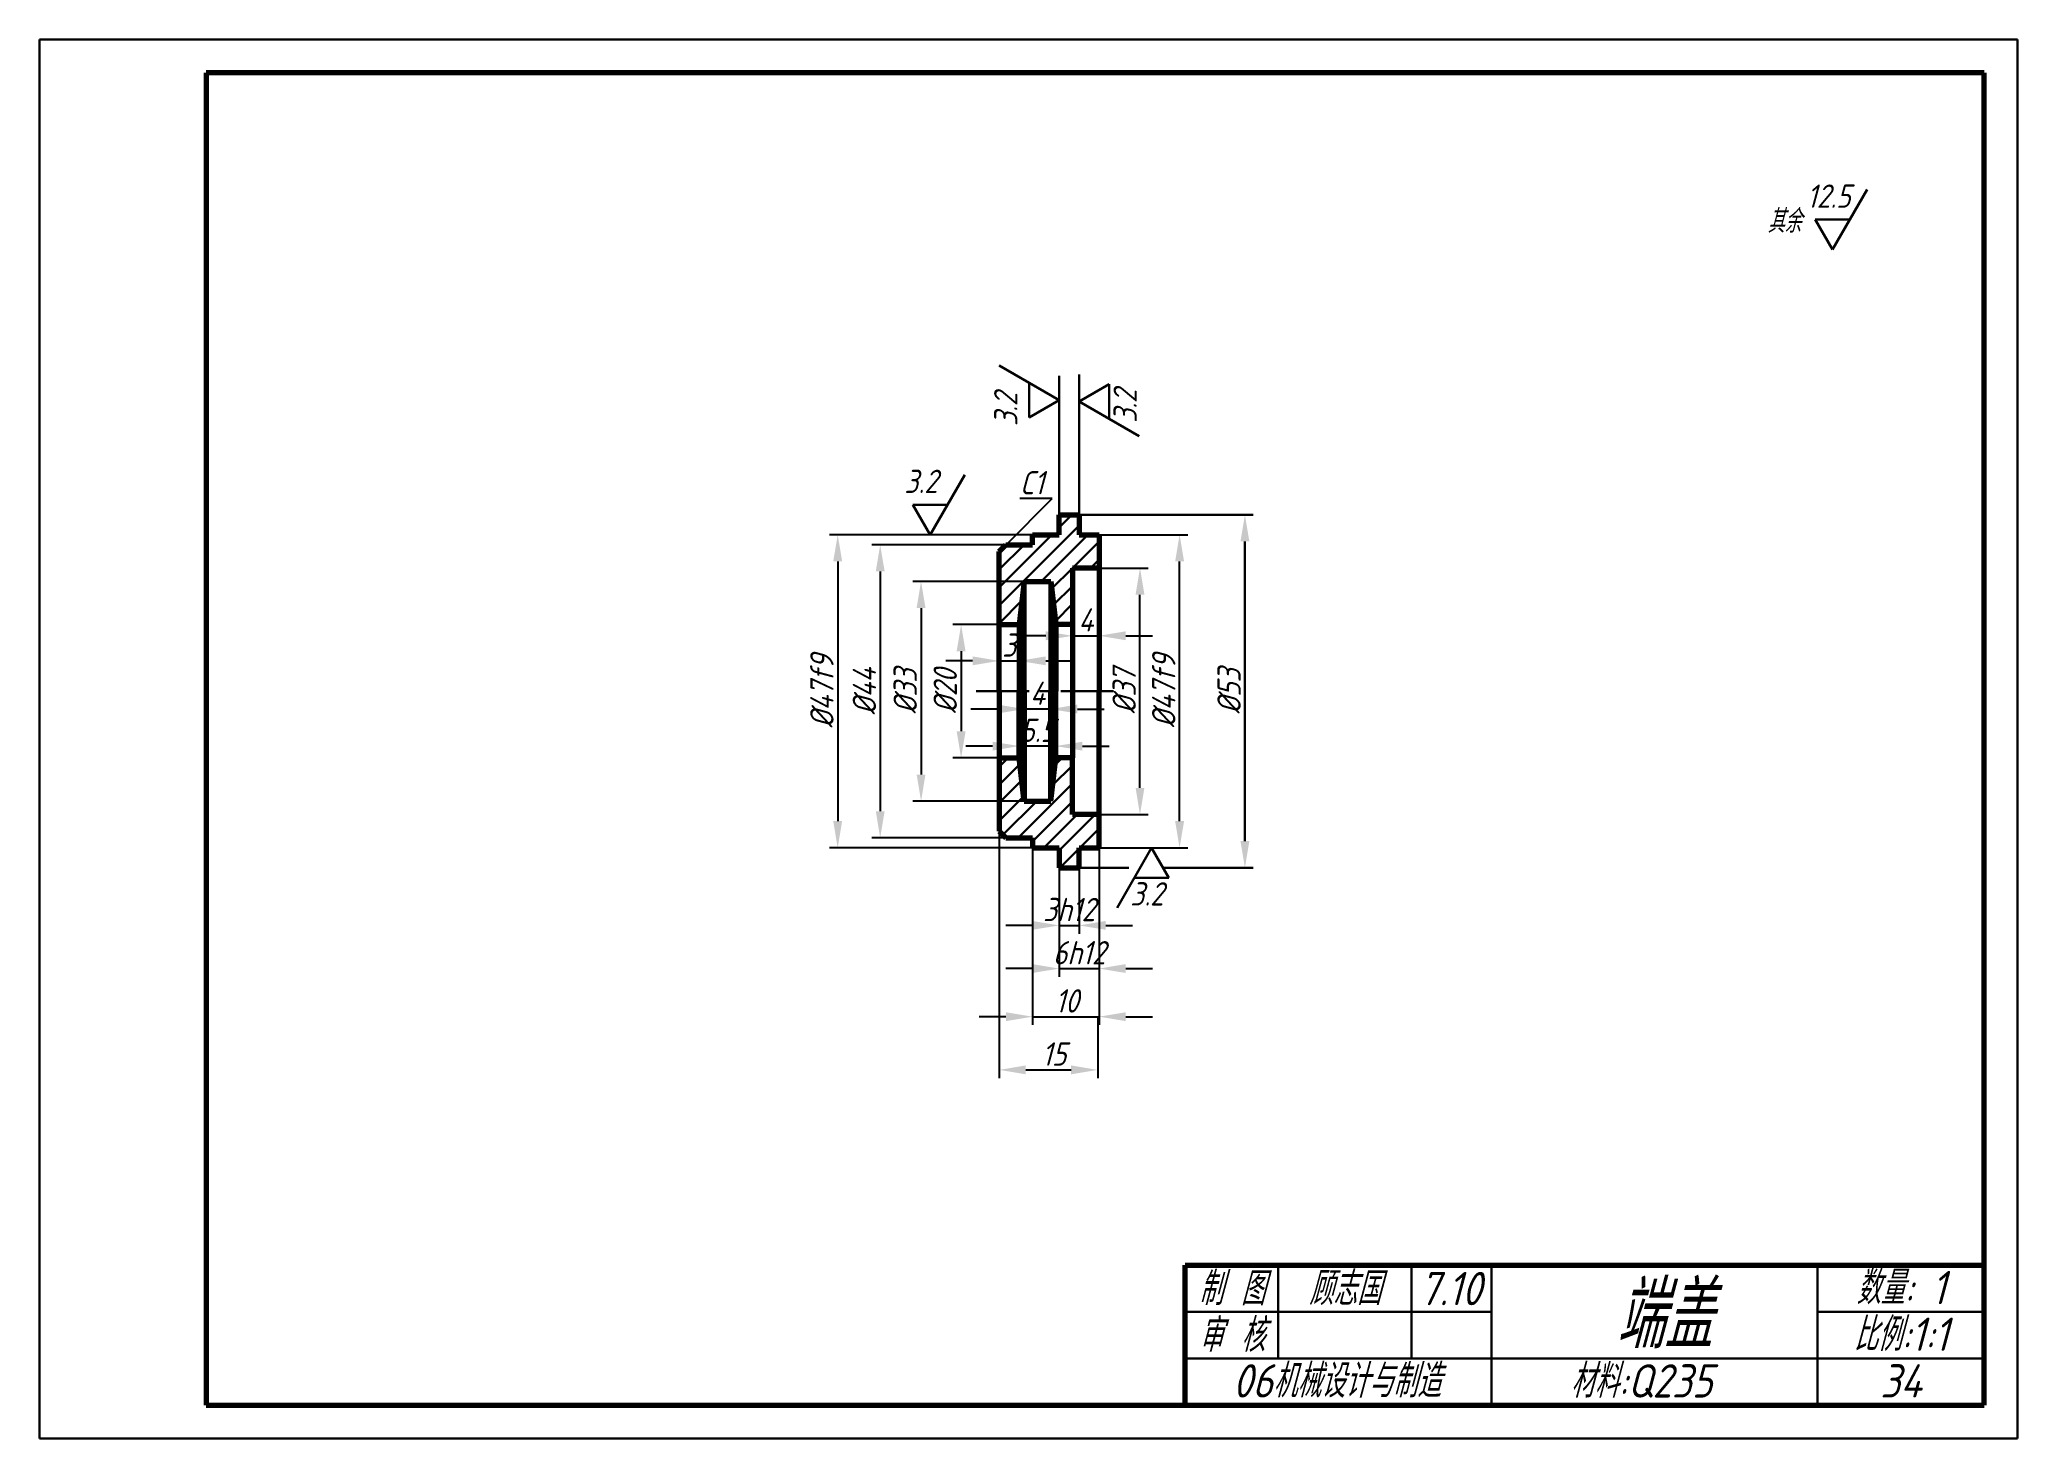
# Model space of a CAD drawing. Header units: millimetres. Extents: x 137 to 434, y 94 to 304.
import ezdxf

# ---------------------------------------------------------------- set-up
doc = ezdxf.new("R2010")
doc.units = ezdxf.units.MM
doc.header["$LTSCALE"] = 0.125
doc.linetypes.add('CENTERX2', pattern=[101.6, 63.5, -12.7, 12.7, -12.7])
for name, color, linetype, lineweight in [('文字', 6, 'Continuous', 30), ('标注线', 5, 'Continuous', 30), ('点划线', 3, 'CENTERX2', 30), ('粗实线', 7, 'Continuous', 70), ('细实线', 2, 'Continuous', 30)]:
    doc.layers.add(name, color=color, linetype=linetype, lineweight=lineweight)
doc.styles.add('样式 1', font='gbeitc.shx', dxfattribs={"bigfont": 'gbcbig.shx'})
doc.dimstyles.new('ISO-25', dxfattribs={"dimtxt": 3.5, "dimasz": 4, "dimexe": 1.25, "dimexo": 0, "dimtad": 1, "dimdsep": 46, "dimtxsty": '样式 1', "dimcen": 2.5, "dimadec": 0, "dimazin": 0, "dimtfac": 1, "dimtmove": 0, "dimatfit": 3, "dimfxl": 0, "dimtolj": 1, "dimarcsym": 0})

# ---------------------------------------------------------------- blocks, each defined once
blk = doc.blocks.new('*D1')
at = {"layer": 'Defpoints', "color": 0}
for p in [(281.3, 216.45), (275.58, 196.45), (281.3, 196.45)]:
    blk.add_point(p, dxfattribs=at)
at = {"layer": '标注线', "color": 0, "lineweight": -2}
for p, q in [((281.3, 216.45), (274.33, 216.45)), ((275.58, 212.45), (275.58, 200.45)), ((281.3, 196.45), (274.33, 196.45))]:
    blk.add_line(p, q, dxfattribs=at)
at = {"layer": '标注线', "color": 0}
for points in [[(274.91, 212.45), (276.25, 212.45), (275.58, 216.45)], [(274.91, 200.45), (276.25, 200.45), (275.58, 196.45)]]:
    blk.add_solid(points, dxfattribs=at)
at = {"layer": '标注线', "color": 0, "insert": (273.2, 206.45), "char_height": 3.5, "attachment_point": 5, "rotation": 90, "style": '样式 1'}
blk.add_mtext('\\A1;%%c20', dxfattribs=at)
blk = doc.blocks.new('*D2')
at = {"layer": 'Defpoints', "color": 0}
for p in [(285.05, 222.95), (269.57, 189.95), (285.05, 189.95)]:
    blk.add_point(p, dxfattribs=at)
at = {"layer": '标注线', "color": 0, "lineweight": -2}
for p, q in [((285.05, 222.95), (268.32, 222.95)), ((269.57, 218.95), (269.57, 193.95)), ((285.05, 189.95), (268.32, 189.95))]:
    blk.add_line(p, q, dxfattribs=at)
at = {"layer": '标注线', "color": 0}
for points in [[(268.9, 218.95), (270.23, 218.95), (269.57, 222.95)], [(268.9, 193.95), (270.23, 193.95), (269.57, 189.95)]]:
    blk.add_solid(points, dxfattribs=at)
at = {"layer": '标注线', "color": 0, "insert": (267.19, 206.45), "char_height": 3.5, "attachment_point": 5, "rotation": 90, "style": '样式 1'}
blk.add_mtext('\\A1;%%c33', dxfattribs=at)
blk = doc.blocks.new('*D3')
at = {"layer": 'Defpoints', "color": 0}
for p in [(282.34, 228.45), (263.43, 184.45), (282.34, 184.45)]:
    blk.add_point(p, dxfattribs=at)
at = {"layer": '标注线', "color": 0, "lineweight": -2}
for p, q in [((282.34, 228.45), (262.18, 228.45)), ((263.43, 224.45), (263.43, 188.45)), ((282.34, 184.45), (262.18, 184.45))]:
    blk.add_line(p, q, dxfattribs=at)
at = {"layer": '标注线', "color": 0}
for points in [[(262.77, 224.45), (264.1, 224.45), (263.43, 228.45)], [(262.77, 188.45), (264.1, 188.45), (263.43, 184.45)]]:
    blk.add_solid(points, dxfattribs=at)
at = {"layer": '标注线', "color": 0, "insert": (261.06, 206.45), "char_height": 3.5, "attachment_point": 5, "rotation": 90, "style": '样式 1'}
blk.add_mtext('\\A1;%%c44', dxfattribs=at)
blk = doc.blocks.new('*D4')
at = {"layer": 'Defpoints', "color": 0}
for p in [(286.3, 229.95), (257.05, 182.95), (286.3, 182.95)]:
    blk.add_point(p, dxfattribs=at)
at = {"layer": '标注线', "color": 0, "lineweight": -2}
for p, q in [((286.3, 229.95), (255.8, 229.95)), ((257.05, 225.95), (257.05, 186.95)), ((286.3, 182.95), (255.8, 182.95))]:
    blk.add_line(p, q, dxfattribs=at)
at = {"layer": '标注线', "color": 0}
for points in [[(256.38, 225.95), (257.72, 225.95), (257.05, 229.95)], [(256.38, 186.95), (257.72, 186.95), (257.05, 182.95)]]:
    blk.add_solid(points, dxfattribs=at)
at = {"layer": '标注线', "color": 0, "insert": (254.68, 206.45), "char_height": 3.5, "attachment_point": 5, "rotation": 90, "style": '样式 1'}
blk.add_mtext('\\A1;%%c47f9', dxfattribs=at)
blk = doc.blocks.new('*D5')
at = {"layer": 'Defpoints', "color": 0}
for p in [(296.3, 224.95), (302.44, 224.95), (296.3, 187.95)]:
    blk.add_point(p, dxfattribs=at)
at = {"layer": '标注线', "color": 0, "lineweight": -2}
for p, q in [((296.3, 224.95), (303.69, 224.95)), ((302.44, 191.95), (302.44, 220.95)), ((296.3, 187.95), (303.69, 187.95))]:
    blk.add_line(p, q, dxfattribs=at)
at = {"layer": '标注线', "color": 0}
for points in [[(301.78, 220.95), (303.11, 220.95), (302.44, 224.95)], [(301.78, 191.95), (303.11, 191.95), (302.44, 187.95)]]:
    blk.add_solid(points, dxfattribs=at)
at = {"layer": '标注线', "color": 0, "insert": (300.07, 206.45), "char_height": 3.5, "attachment_point": 5, "rotation": 90, "style": '样式 1'}
blk.add_mtext('\\A1;%%c37', dxfattribs=at)
blk = doc.blocks.new('*D7')
at = {"layer": 'Defpoints', "color": 0}
for p in [(281.3, 211.01), (284.3, 211.01), (284.3, 211.01)]:
    blk.add_point(p, dxfattribs=at)
at = {"layer": '标注线', "color": 0, "lineweight": -2}
for p, q in [((277.3, 211.01), (273.3, 211.01)), ((281.3, 211.01), (281.3, 212.26)), ((281.3, 211.01), (284.3, 211.01)), ((284.3, 211.01), (284.3, 212.26)), ((288.3, 211.01), (292.3, 211.01))]:
    blk.add_line(p, q, dxfattribs=at)
at = {"layer": '标注线', "color": 0}
for points in [[(277.3, 211.68), (277.3, 210.35), (281.3, 211.01)], [(288.3, 211.68), (288.3, 210.35), (284.3, 211.01)]]:
    blk.add_solid(points, dxfattribs=at)
at = {"layer": '标注线', "color": 0, "insert": (282.8, 213.39), "char_height": 3.5, "attachment_point": 5, "style": '样式 1'}
blk.add_mtext('\\A1;3', dxfattribs=at)
blk = doc.blocks.new('_None')
blk = doc.blocks.new('*D8')
at = {"layer": 'Defpoints', "color": 0}
for p in [(285.05, 203.78), (285.05, 203.15), (289.05, 203.15)]:
    blk.add_point(p, dxfattribs=at)
at = {"layer": '标注线', "color": 0, "lineweight": -2}
for p, q in [((285.05, 203.15), (285.05, 205.03)), ((289.05, 203.15), (289.05, 205.03)), ((281.05, 203.78), (277.05, 203.78)), ((289.05, 203.78), (285.05, 203.78)), ((293.05, 203.78), (297.05, 203.78))]:
    blk.add_line(p, q, dxfattribs=at)
at = {"layer": '标注线', "color": 0}
for points in [[(281.05, 204.45), (281.05, 203.11), (285.05, 203.78)], [(293.05, 204.45), (293.05, 203.11), (289.05, 203.78)]]:
    blk.add_solid(points, dxfattribs=at)
at = {"layer": '标注线', "color": 0, "insert": (287.05, 206.15), "char_height": 3.5, "attachment_point": 5, "style": '样式 1'}
blk.add_mtext('\\A1;4', dxfattribs=at)
blk = doc.blocks.new('*D9')
at = {"layer": 'Defpoints', "color": 0}
for p in [(284.3, 198.22), (284.3, 196.45), (289.8, 196.45)]:
    blk.add_point(p, dxfattribs=at)
at = {"layer": '标注线', "color": 0, "lineweight": -2}
for p, q in [((284.3, 196.45), (284.3, 199.47)), ((289.8, 196.45), (289.8, 199.47)), ((280.3, 198.22), (276.3, 198.22)), ((289.8, 198.22), (284.3, 198.22)), ((293.8, 198.22), (297.8, 198.22))]:
    blk.add_line(p, q, dxfattribs=at)
at = {"layer": '标注线', "color": 0}
for points in [[(280.3, 198.88), (280.3, 197.55), (284.3, 198.22)], [(293.8, 198.88), (293.8, 197.55), (289.8, 198.22)]]:
    blk.add_solid(points, dxfattribs=at)
at = {"layer": '标注线', "color": 0, "insert": (287.05, 200.59), "char_height": 3.5, "attachment_point": 5, "style": '样式 1'}
blk.add_mtext('\\A1;5.5', dxfattribs=at)
blk = doc.blocks.new('*D10')
at = {"layer": 'Defpoints', "color": 0}
for p in [(290.3, 179.95), (293.3, 179.95), (293.3, 171.3)]:
    blk.add_point(p, dxfattribs=at)
at = {"layer": '标注线', "color": 0, "lineweight": -2}
for p, q in [((290.3, 179.95), (290.3, 170.05)), ((293.3, 179.95), (293.3, 170.05)), ((286.3, 171.3), (282.3, 171.3)), ((290.3, 171.3), (293.3, 171.3)), ((297.3, 171.3), (301.3, 171.3))]:
    blk.add_line(p, q, dxfattribs=at)
at = {"layer": '标注线', "color": 0}
for points in [[(286.3, 171.97), (286.3, 170.64), (290.3, 171.3)], [(297.3, 171.97), (297.3, 170.64), (293.3, 171.3)]]:
    blk.add_solid(points, dxfattribs=at)
at = {"layer": '标注线', "color": 0, "insert": (291.8, 173.68), "char_height": 3.5, "attachment_point": 5, "style": '样式 1'}
blk.add_mtext('\\A1;3h12', dxfattribs=at)
blk = doc.blocks.new('*D11')
at = {"layer": 'Defpoints', "color": 0}
for p in [(296.3, 182.95), (290.3, 179.95), (296.3, 164.82)]:
    blk.add_point(p, dxfattribs=at)
at = {"layer": '标注线', "color": 0, "lineweight": -2}
for p, q in [((296.3, 182.95), (296.3, 163.57)), ((290.3, 179.95), (290.3, 163.57)), ((286.3, 164.82), (282.3, 164.82)), ((290.3, 164.82), (296.3, 164.82)), ((300.3, 164.82), (304.3, 164.82))]:
    blk.add_line(p, q, dxfattribs=at)
at = {"layer": '标注线', "color": 0}
for points in [[(286.3, 165.49), (286.3, 164.16), (290.3, 164.82)], [(300.3, 165.49), (300.3, 164.16), (296.3, 164.82)]]:
    blk.add_solid(points, dxfattribs=at)
at = {"layer": '标注线', "color": 0, "insert": (293.3, 167.2), "char_height": 3.5, "attachment_point": 5, "style": '样式 1'}
blk.add_mtext('\\A1;6h12', dxfattribs=at)
blk = doc.blocks.new('*D12')
at = {"layer": 'Defpoints', "color": 0}
for p in [(286.3, 182.95), (296.3, 182.95), (296.3, 157.6)]:
    blk.add_point(p, dxfattribs=at)
at = {"layer": '标注线', "color": 0, "lineweight": -2}
for p, q in [((286.3, 182.95), (286.3, 156.35)), ((296.3, 182.95), (296.3, 156.35)), ((282.3, 157.6), (278.3, 157.6)), ((286.3, 157.6), (296.3, 157.6)), ((300.3, 157.6), (304.3, 157.6))]:
    blk.add_line(p, q, dxfattribs=at)
at = {"layer": '标注线', "color": 0}
for points in [[(282.3, 158.26), (282.3, 156.93), (286.3, 157.6)], [(300.3, 158.26), (300.3, 156.93), (296.3, 157.6)]]:
    blk.add_solid(points, dxfattribs=at)
at = {"layer": '标注线', "color": 0, "insert": (291.46, 159.97), "char_height": 3.5, "attachment_point": 5, "style": '样式 1'}
blk.add_mtext('\\A1;10', dxfattribs=at)
blk = doc.blocks.new('*D13')
at = {"layer": 'Defpoints', "color": 0}
for p in [(281.3, 185.45), (296.1, 157.6), (296.1, 149.61)]:
    blk.add_point(p, dxfattribs=at)
at = {"layer": '标注线', "color": 0, "lineweight": -2}
for p, q in [((281.3, 185.45), (281.3, 148.36)), ((296.1, 157.6), (296.1, 148.36)), ((285.3, 149.61), (292.1, 149.61))]:
    blk.add_line(p, q, dxfattribs=at)
at = {"layer": '标注线', "color": 0}
for points in [[(285.3, 150.28), (285.3, 148.95), (281.3, 149.61)], [(292.1, 150.28), (292.1, 148.95), (296.1, 149.61)]]:
    blk.add_solid(points, dxfattribs=at)
at = {"layer": '标注线', "color": 0, "insert": (289.55, 151.99), "char_height": 3.5, "attachment_point": 5, "style": '样式 1'}
blk.add_mtext('\\A1;15', dxfattribs=at)
blk = doc.blocks.new('*D14')
at = {"layer": 'Defpoints', "color": 0}
for p in [(292.3, 214.68), (296.3, 214.78), (296.3, 214.68)]:
    blk.add_point(p, dxfattribs=at)
at = {"layer": '标注线', "color": 0, "lineweight": -2}
for p, q in [((288.3, 214.78), (284.3, 214.78)), ((292.3, 214.68), (292.3, 216.03)), ((292.3, 214.78), (296.3, 214.78)), ((296.3, 214.68), (296.3, 216.03)), ((300.3, 214.78), (304.3, 214.78))]:
    blk.add_line(p, q, dxfattribs=at)
at = {"layer": '标注线', "color": 0}
for points in [[(288.3, 215.45), (288.3, 214.11), (292.3, 214.78)], [(300.3, 215.45), (300.3, 214.11), (296.3, 214.78)]]:
    blk.add_solid(points, dxfattribs=at)
at = {"layer": '标注线', "color": 0, "insert": (294.3, 217.16), "char_height": 3.5, "attachment_point": 5, "style": '样式 1'}
blk.add_mtext('\\A1;4', dxfattribs=at)
blk = doc.blocks.new('新块1')
at = {"layer": '标注线'}
for p, q in [((0, 0), (-5.2, -9)), ((2.6, -4.5), (0, 0)), ((-2.6, -4.5), (2.6, -4.5))]:
    blk.add_line(p, q, dxfattribs=at)
at = {"layer": '标注线', "style": '样式 1'}
blk.add_attdef('CCD', (-3.21, -8.67), '', height=3.5, dxfattribs=at)
blk = doc.blocks.new('*D16')
at = {"layer": 'Defpoints', "color": 0}
for p in [(296.3, 229.95), (308.39, 229.95), (296.3, 182.95)]:
    blk.add_point(p, dxfattribs=at)
at = {"layer": '标注线', "color": 0, "lineweight": -2}
for p, q in [((296.3, 229.95), (309.64, 229.95)), ((308.39, 186.95), (308.39, 225.95)), ((296.3, 182.95), (309.64, 182.95))]:
    blk.add_line(p, q, dxfattribs=at)
at = {"layer": '标注线', "color": 0}
for points in [[(307.72, 225.95), (309.06, 225.95), (308.39, 229.95)], [(307.72, 186.95), (309.06, 186.95), (308.39, 182.95)]]:
    blk.add_solid(points, dxfattribs=at)
at = {"layer": '标注线', "color": 0, "insert": (306.01, 206.49), "char_height": 3.5, "attachment_point": 5, "rotation": 90, "style": '样式 1'}
blk.add_mtext('\\A1;%%c47f9', dxfattribs=at)
blk = doc.blocks.new('新块2')
at = {"layer": '标注线'}
for p, q in [((4.5, 2.6), (0, 0)), ((0, 0), (9, -5.2)), ((4.5, -2.6), (4.5, 2.6))]:
    blk.add_line(p, q, dxfattribs=at)
at = {"layer": '标注线', "style": '样式 1'}
blk.add_attdef('CCD', (8.67, -3.21), '', height=3.5, rotation=90, dxfattribs=at)
blk = doc.blocks.new('新块4')
at = {"layer": '标注线'}
for p, q in [((0, 0), (-9, 5.2)), ((-4.5, 2.6), (-4.5, -2.6)), ((-4.5, -2.6), (0, 0))]:
    blk.add_line(p, q, dxfattribs=at)
at = {"layer": '标注线', "style": '样式 1'}
blk.add_attdef('CCD', (-6.26, -3.88), '', height=3.5, rotation=90, dxfattribs=at)
blk = doc.blocks.new('新块3')
at = {"layer": '标注线'}
for p, q in [((0, 0), (5.2, 9)), ((2.6, 4.5), (-2.6, 4.5)), ((-2.6, 4.5), (0, 0))]:
    blk.add_line(p, q, dxfattribs=at)
at = {"layer": '标注线', "style": '样式 1'}
blk.add_attdef('CCD', (-3.88, 6.26), '', height=3.5, dxfattribs=at)

msp = doc.modelspace()

# ---------------------------------------------------------------- hatches: boundary and pattern name
at = {"layer": '细实线'}
h = msp.add_hatch(dxfattribs=at)
h.set_pattern_fill('ANSI31', color=256, scale=0.6, style=0)
h.set_pattern_definition([(45, (223.7576, 45.9481), (-1.347038, 1.347038), [])])
h.paths.add_polyline_path([(292.297, 224.953), (296.297, 224.953), (296.297, 229.953), (293.297, 229.953), (293.297, 232.953), (290.297, 232.953), (290.297, 229.953), (286.297, 229.953), (286.297, 228.453), (282.297, 228.453), (281.297, 227.453), (281.297, 216.453), (284.297, 216.453), (285.047, 222.953), (289.047, 222.953), (289.797, 216.453), (292.297, 216.453)])
h.paths.add_polyline_path([(292.297, 187.953), (292.297, 196.453), (289.797, 196.453), (289.047, 189.953), (285.047, 189.953), (284.297, 196.453), (281.297, 196.453), (281.297, 185.453), (282.297, 184.453), (286.297, 184.453), (286.297, 182.953), (290.297, 182.953), (290.297, 179.953), (293.297, 179.953), (293.297, 182.953), (296.297, 182.953), (296.297, 187.953)])

# ---------------------------------------------------------------- linework, layer by layer
at = {"layer": '标注线'}
for p, q in [((290.297, 232.953), (290.297, 253.816)), ((293.297, 232.953), (293.297, 254.001)), ((293.297, 232.953), (319.447, 232.953)), ((318.197, 183.953), (318.197, 228.953)), ((293.297, 179.953), (300.777, 179.953)), ((305.925, 179.953), (319.447, 179.953))]:
    msp.add_line(p, q, dxfattribs=at)
for points in [[(317.53, 228.953), (318.864, 228.953), (318.197, 232.953)], [(317.53, 183.953), (318.864, 183.953), (318.197, 179.953)]]:
    msp.add_solid(points, dxfattribs=at)
at = {"layer": '点划线'}
msp.add_line((277.842, 206.453), (299.215, 206.453), dxfattribs=at)
at = {"layer": '粗实线'}
for p, q in [((429.201, 299.285), (162.201, 299.285)), ((162.201, 299.285), (162.201, 99.285)), ((429.201, 99.285), (429.201, 299.285)), ((290.297, 229.953), (290.297, 232.953)), ((290.297, 232.953), (293.297, 232.953)), ((293.297, 232.953), (293.297, 229.953)), ((286.297, 228.453), (286.297, 229.953)), ((286.297, 229.953), (290.297, 229.953)), ((293.297, 229.953), (296.297, 229.953)), ((296.297, 229.953), (296.297, 206.453)), ((281.297, 227.453), (282.297, 228.453)), ((281.297, 206.453), (281.297, 227.453)), ((282.297, 228.453), (286.297, 228.453)), ((285.047, 222.953), (284.297, 216.453)), ((285.047, 206.453), (285.047, 222.953)), ((285.047, 222.953), (289.047, 222.953)), ((289.047, 222.953), (289.047, 206.453)), ((289.047, 222.953), (289.797, 216.453)), ((296.297, 224.953), (292.297, 224.953)), ((292.297, 224.953), (292.297, 216.453)), ((281.297, 216.453), (284.297, 216.453)), ((284.297, 216.453), (284.297, 206.453)), ((289.797, 216.453), (289.797, 206.453)), ((292.297, 216.453), (289.797, 216.453)), ((292.297, 216.453), (292.297, 196.453)), ((281.297, 206.453), (281.297, 185.453)), ((284.297, 196.453), (284.297, 206.453)), ((285.047, 206.453), (285.047, 189.953)), ((289.047, 189.953), (289.047, 206.453)), ((289.797, 196.453), (289.797, 206.453)), ((296.297, 182.953), (296.297, 206.453)), ((281.297, 196.453), (284.297, 196.453)), ((285.047, 189.953), (284.297, 196.453)), ((289.047, 189.953), (289.797, 196.453)), ((292.297, 196.453), (289.797, 196.453)), ((292.297, 187.953), (292.297, 196.453)), ((285.047, 189.953), (289.047, 189.953)), ((296.297, 187.953), (292.297, 187.953)), ((281.297, 185.453), (282.297, 184.453)), ((282.297, 184.453), (286.297, 184.453)), ((286.297, 184.453), (286.297, 182.953)), ((286.297, 182.953), (290.297, 182.953)), ((290.297, 182.953), (290.297, 179.953)), ((293.297, 182.953), (296.297, 182.953)), ((293.297, 179.953), (293.297, 182.953)), ((290.297, 179.953), (293.297, 179.953)), ((309.201, 120.285), (429.201, 120.285)), ((309.201, 99.285), (309.201, 120.285)), ((404.201, 120.285), (429.201, 120.285)), ((404.201, 120.285), (404.201, 120.285)), ((162.201, 99.285), (429.201, 99.285))]:
    msp.add_line(p, q, dxfattribs=at)
at = {"layer": '细实线'}
for p, q in [((434.201, 304.285), (137.201, 304.285)), ((137.201, 304.285), (137.201, 94.285)), ((434.201, 94.285), (434.201, 304.285)), ((323.201, 120.285), (323.201, 106.285)), ((343.201, 120.285), (343.201, 106.285)), ((355.201, 120.285), (355.201, 99.285)), ((404.201, 120.285), (404.201, 99.285)), ((309.201, 113.285), (355.201, 113.285)), ((404.201, 113.285), (429.201, 113.285)), ((429.201, 106.285), (309.201, 106.285)), ((137.201, 94.285), (434.201, 94.285))]:
    msp.add_line(p, q, dxfattribs=at)

# ---------------------------------------------------------------- block references
at = {"layer": '标注线'}
for name, p, values in [('新块3', (406.444, 272.773), {'CCD': '12.5'}), ('新块4', (290.297, 250.147), {'CCD': '3.2'}), ('新块2', (293.297, 249.957), {'CCD': '3.2'}), ('新块3', (270.931, 229.953), {'CCD': '3.2'}), ('新块1', (304.193, 182.953), {'CCD': '3.2'})]:
    msp.add_blockref(name, p, dxfattribs=at).add_auto_attribs(values)

# ---------------------------------------------------------------- texts
at = {"layer": '文字', "char_height": 5, "attachment_point": 5, "style": '样式 1'}
for s, insert, width in [('制 图', (316.201, 116.785), 14), ('顾志国', (333.181, 116.785), 14), ('7.10', (349.042, 116.785), 14), ('数量: 1', (416.701, 116.92), 25), ('比例:1:1', (416.701, 109.92), 25), ('审 核', (316.201, 109.785), 14), ('06机械设计与制造', (331.974, 102.92), 35.72672), ('材料:Q235', (377.733, 102.92), 25), ('34', (416.701, 102.92), 25)]:
    msp.add_mtext(s, dxfattribs=dict(at, insert=insert, width=width))
at = {"layer": '文字', "insert": (381.023, 112.83), "char_height": 10, "attachment_point": 5, "style": '样式 1'}
msp.add_mtext('端盖', dxfattribs=at)
at = {"layer": '标注线', "char_height": 3.5, "style": '样式 1'}
for s, insert, attachment_point in [('其余', (396.672, 278.783), 1), ('\\A1;C1', (284.386, 236.012), 7)]:
    msp.add_mtext(s, dxfattribs=dict(at, insert=insert, attachment_point=attachment_point))
at = {"layer": '标注线', "insert": (315.822, 206.453), "char_height": 3.5, "attachment_point": 5, "rotation": 90, "style": '样式 1'}
msp.add_mtext('%%c53', dxfattribs=at)

# ---------------------------------------------------------------- dimensions: what is measured, and where the dimension line sits
at = {"layer": '标注线'}
for base, p1, p2, text, picture, middle in [((257.051, 182.953), (286.297, 229.953), (286.297, 182.953), '%%c<>f9', '*D4', (254.676, 206.453)), ((263.433, 184.453), (282.335, 228.453), (282.335, 184.453), '%%c<>', '*D3', (261.058, 206.453)), ((269.568, 189.953), (285.047, 222.953), (285.047, 189.953), '%%c<>', '*D2', (267.193, 206.453)), ((302.442, 224.953), (296.297, 187.953), (296.297, 224.953), '%%c<>', '*D5', (300.067, 206.453)), ((275.579, 196.453), (281.297, 216.453), (281.297, 196.453), '%%c<>', '*D1', (273.204, 206.453))]:
    dim = msp.add_linear_dim(base=base, p1=p1, p2=p2, angle=90, text=text, dimstyle='ISO-25', dxfattribs=at)
    dim.commit()
    dim.dimension.update_dxf_attribs({"geometry": picture, "text_midpoint": middle})
dim = msp.add_linear_dim(base=(308.388, 229.953), p1=(296.297, 182.953), p2=(296.297, 229.953), angle=90, text='%%c<>f9', dimstyle='ISO-25', override={"dimldrblk": 'None'}, dxfattribs=at)
dim.commit()
dim.dimension.update_dxf_attribs({"geometry": '*D16', "text_midpoint": (308.388, 206.486), "dimtype": 160})
for base, p1, p2, picture, middle in [((296.297, 214.781), (292.297, 214.677), (296.297, 214.677), '*D14', (294.297, 214.781)), ((284.297, 211.014), (281.297, 211.014), (284.297, 211.014), '*D7', (282.797, 211.014)), ((285.047, 203.78), (289.047, 203.155), (285.047, 203.155), '*D8', (287.047, 203.78)), ((284.297, 198.218), (289.797, 196.453), (284.297, 196.453), '*D9', (287.047, 198.218)), ((296.297, 157.598), (286.297, 182.953), (296.297, 182.953), '*D12', (291.463, 157.598))]:
    dim = msp.add_linear_dim(base=base, p1=p1, p2=p2, dimstyle='ISO-25', override={"dimldrblk": 'None'}, dxfattribs=at)
    dim.commit()
    dim.dimension.update_dxf_attribs({"geometry": picture, "text_midpoint": middle, "dimtype": 160})
for base, p1, p2, text, picture, middle in [((296.105, 149.614), (281.297, 185.453), (296.105, 157.598), '15', '*D13', (289.548, 149.614)), ((296.297, 164.822), (290.297, 179.953), (296.297, 182.953), '6h12', '*D11', (293.297, 164.822)), ((293.297, 171.302), (290.297, 179.953), (293.297, 179.953), '<>h12', '*D10', (291.797, 171.302))]:
    dim = msp.add_linear_dim(base=base, p1=p1, p2=p2, text=text, dimstyle='ISO-25', override={"dimldrblk": 'None'}, dxfattribs=at)
    dim.commit()
    dim.dimension.update_dxf_attribs({"geometry": picture, "text_midpoint": middle, "dimtype": 160})

# ---------------------------------------------------------------- leaders
at = {"layer": '标注线', "annotation_type": 0, "has_hookline": 1, "hookline_direction": 1, "text_width": 3.281}
msp.add_leader([(282.335, 228.453), (289.269, 235.387), (288.293, 235.387)], dimstyle='ISO-25', override={"dimgap": 0.625, "dimtad": 1, "dimldrblk": 'None'}, dxfattribs=at)

doc.saveas('drawing.dxf')
